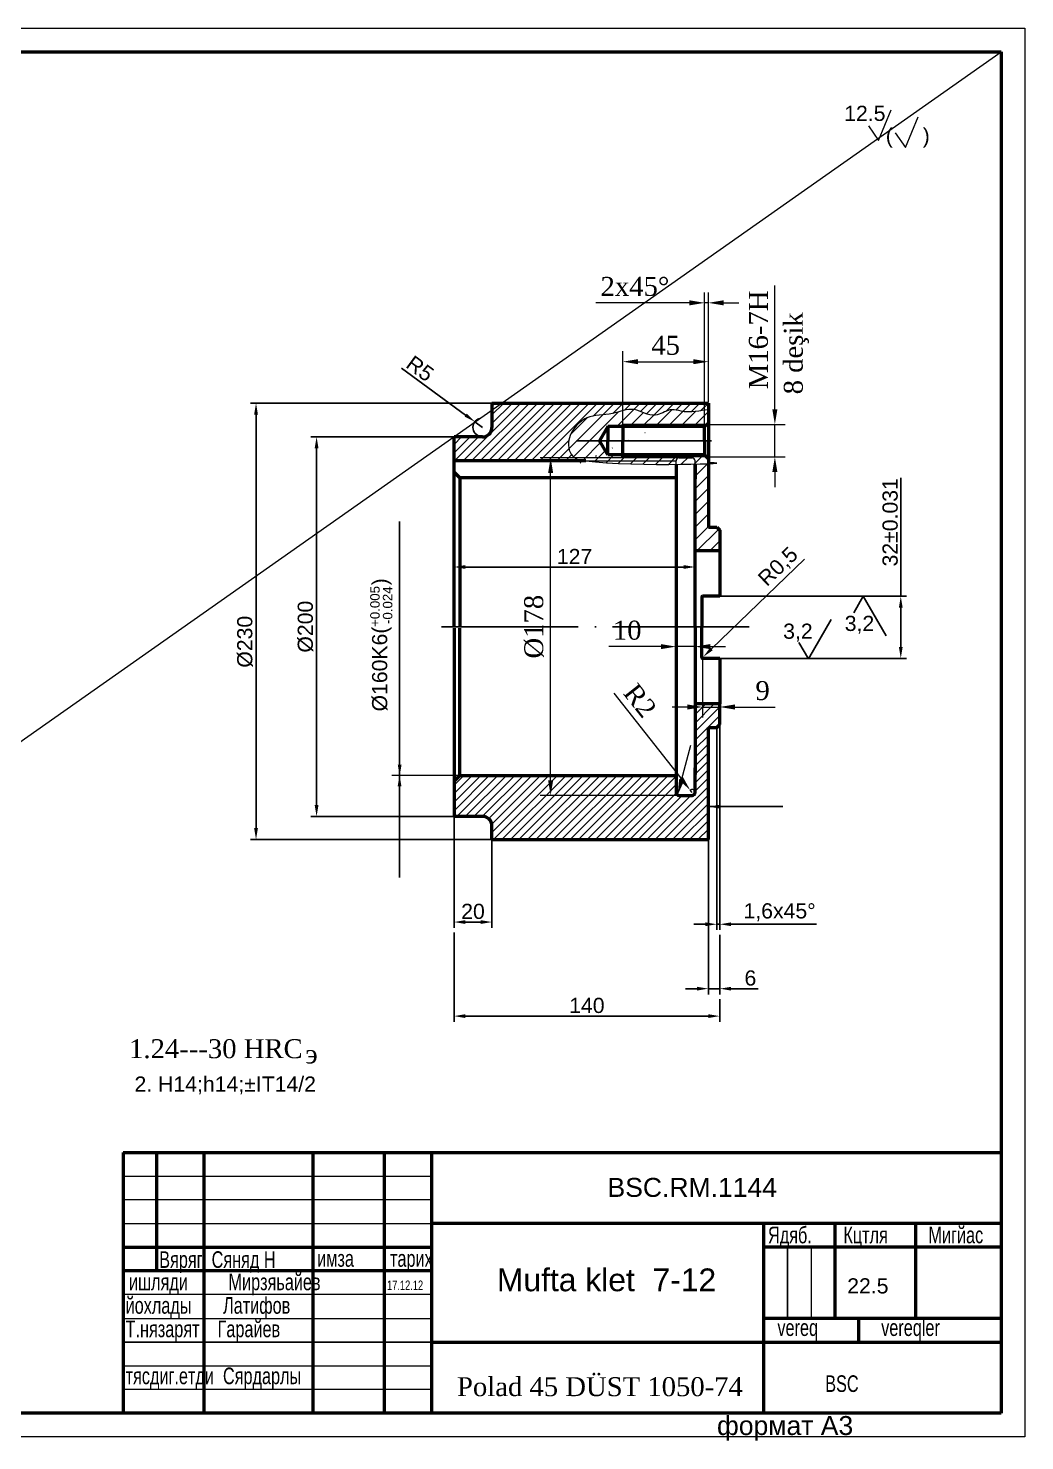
# Model space of a CAD drawing. Header units: millimetres. Extents: x -954 to 34898, y -2134 to 12006.
# Drawn here: x 19413 to 19938, y 8585 to 9329 of the extents above; entities that cross this region are included whole.
import ezdxf

# ---------------------------------------------------------------- set-up
doc = ezdxf.new("R2010")
doc.units = ezdxf.units.MM
doc.header["$LTSCALE"] = 3
doc.linetypes.add('ACAD_ISO04W100', pattern=[30, 24, -3, 0, -3])
doc.layers.add('Выносные эл-ты', color=7, linetype='Continuous')
for name, color, linetype, lineweight in [('Геометрия', 7, 'Continuous', 50), ('контурная', 7, 'Continuous', 50), ('осевые', 1, 'ACAD_ISO04W100', 25), ('размерные', 7, 'Continuous', 25), ('тонкая', 7, 'Continuous', 20), ('тонкий', 7, 'Continuous', 20)]:
    doc.layers.add(name, color=color, linetype=linetype, lineweight=lineweight)
doc.styles.add('s1v3.5', font='arial.ttf', dxfattribs={"width": 0.7, "height": 3.5})
doc.styles.add('s2.5v4', font='times.ttf', dxfattribs={"height": 10})
doc.styles.add('s2v4', font='arial.ttf', dxfattribs={"height": 8})
doc.styles.add('s4v4', font='arial.ttf', dxfattribs={"height": 16})
doc.styles.get("Standard").update_dxf_attribs({"font": 'arial.ttf'})
doc.dimstyles.new('s2.5v4', dxfattribs={"dimtxt": 10, "dimasz": 8, "dimexe": 5.5, "dimexo": 0.5, "dimgap": 3.5, "dimtad": 1, "dimdec": 0, "dimtxsty": 's2.5v4', "dimcen": 2.5, "dimclrd": 256, "dimclre": 1, "dimclrt": 256, "dimadec": 0, "dimazin": 0, "dimtfac": 1, "dimtdec": 0, "dimtmove": 0, "dimatfit": 3, "dimfxl": 1, "dimlwd": -1, "dimlwe": -1, "dimarcsym": 0})
doc.dimstyles.new('s2v4', dxfattribs={"dimtxt": 8, "dimasz": 6, "dimexe": 3, "dimexo": 0, "dimgap": 1.5, "dimtad": 1, "dimtxsty": 'Standard', "dimcen": 2.5, "dimadec": 0, "dimazin": 0, "dimtfac": 1, "dimtmove": 0, "dimatfit": 3, "dimfxl": 1, "dimarcsym": 0})
pattern_1 = [(45, (-3133.803899001898, -16417.81932059305), (-3.367596045400932, 3.367596045400933), [])]

# ---------------------------------------------------------------- blocks, each defined once
blk = doc.blocks.new('*D1151')
at = {"layer": 'Defpoints', "color": 0, "transparency": 16777216}
for p in [(19656.85946001772, 9131.529273210195), (19532.55624018943, 8901.529273605342), (19656.85946001772, 8901.529273605342)]:
    blk.add_point(p, dxfattribs=at)
at = {"layer": 'размерные', "color": 0, "lineweight": -2, "transparency": 16777216}
for p, q in [((19656.85946001772, 9131.529273210195), (19529.55624018943, 9131.529273210195)), ((19532.55624018943, 9125.529273210195), (19532.55624018943, 8907.529273605342)), ((19656.85946001772, 8901.529273605342), (19529.55624018943, 8901.529273605342))]:
    blk.add_line(p, q, dxfattribs=at)
at = {"layer": 'размерные', "color": 0, "transparency": 16777216}
for points in [[(19531.55624018943, 9125.529273210195), (19533.55624018943, 9125.529273210195), (19532.55624018943, 9131.529273210195)], [(19531.55624018943, 8907.529273605342), (19533.55624018943, 8907.529273605342), (19532.55624018943, 8901.529273605342)]]:
    blk.add_solid(points, dxfattribs=at)
at = {"layer": 'размерные', "color": 0, "transparency": 16777216, "insert": (19526.7479182249, 9005.756958354352), "char_height": 8, "attachment_point": 5, "rotation": 90}
blk.add_mtext('%%c230', dxfattribs=at)
blk = doc.blocks.new('*D1155')
at = {"layer": 'Defpoints', "color": 0, "transparency": 16777216}
for p in [(19776.85945982063, 9029.697670940895), (19872.24637067143, 9029.697670940895), (19776.85945982064, 8996.986845206848)]:
    blk.add_point(p, dxfattribs=at)
at = {"layer": 'размерные', "color": 0, "lineweight": -2, "transparency": 16777216}
for p, q in [((19872.24637067143, 9029.697670940895), (19872.24637067143, 9092.209949249223)), ((19776.85945982063, 9029.697670940895), (19875.24637067143, 9029.697670940895)), ((19872.24637067143, 9002.986845206848), (19872.24637067143, 9023.697670940895)), ((19776.85945982064, 8996.986845206848), (19875.24637067143, 8996.986845206848))]:
    blk.add_line(p, q, dxfattribs=at)
at = {"layer": 'размерные', "color": 0, "transparency": 16777216}
for points in [[(19871.24637067143, 9023.697670940895), (19873.24637067143, 9023.697670940895), (19872.24637067143, 9029.697670940895)], [(19871.24637067143, 9002.986845206848), (19873.24637067143, 9002.986845206848), (19872.24637067143, 8996.986845206848)]]:
    blk.add_solid(points, dxfattribs=at)
at = {"layer": 'размерные', "color": 0, "transparency": 16777216, "insert": (19866.6590582567, 9068.704492223296), "char_height": 8, "attachment_point": 5, "rotation": 90}
blk.add_mtext('32%%P0.031', dxfattribs=at)
blk = doc.blocks.new('*D1156')
at = {"layer": 'Defpoints', "color": 0, "transparency": 16777216}
for p in [(19770.8594598206, 9153.365274621021), (19770.8594598206, 9148.234345314646), (19725.8594598206, 9119.197670940892)]:
    blk.add_point(p, dxfattribs=at)
at = {"layer": 'тонкая', "color": 1, "transparency": 16777216}
for p, q in [((19725.8594598206, 9119.697670940892), (19725.8594598206, 9158.865274621021)), ((19770.8594598206, 9148.734345314646), (19770.8594598206, 9158.865274621021))]:
    blk.add_line(p, q, dxfattribs=at)
at = {"layer": 'тонкая', "transparency": 16777216}
blk.add_line((19733.8594598206, 9153.365274621021), (19762.8594598206, 9153.365274621021), dxfattribs=at)
for points in [[(19733.8594598206, 9154.698607954355), (19733.8594598206, 9152.031941287687), (19725.8594598206, 9153.365274621021)], [(19762.8594598206, 9154.698607954355), (19762.8594598206, 9152.031941287687), (19770.8594598206, 9153.365274621021)]]:
    blk.add_solid(points, dxfattribs=at)
at = {"layer": 'тонкая', "transparency": 16777216, "insert": (19748.3594598206, 9161.951792285045), "char_height": 10, "attachment_point": 5, "style": 's2.5v4'}
blk.add_mtext('45', dxfattribs=at)
blk = doc.blocks.new('*D1159')
at = {"layer": 'Defpoints', "color": 0, "transparency": 16777216}
for p in [(19769.8594598206, 9120.197670940892), (19805.89881314331, 9120.197670940892), (19769.8594598206, 9103.197670940892)]:
    blk.add_point(p, dxfattribs=at)
at = {"layer": 'тонкая', "transparency": 16777216}
for p, q in [((19805.89881314331, 9128.197670940892), (19805.89881314331, 9193.507692570307)), ((19805.89881314331, 9103.197670940892), (19805.89881314331, 9120.197670940892)), ((19805.89881314331, 9095.197670940892), (19805.89881314331, 9087.197670940892))]:
    blk.add_line(p, q, dxfattribs=at)
at = {"layer": 'тонкая', "color": 1, "transparency": 16777216}
for p, q in [((19770.3594598206, 9120.197670940892), (19811.39881314331, 9120.197670940892)), ((19770.3594598206, 9103.197670940892), (19811.39881314331, 9103.197670940892))]:
    blk.add_line(p, q, dxfattribs=at)
at = {"layer": 'тонкая', "transparency": 16777216}
for points in [[(19804.56547980998, 9128.197670940892), (19807.23214647665, 9128.197670940892), (19805.89881314331, 9120.197670940892)], [(19804.56547980998, 9095.197670940892), (19807.23214647665, 9095.197670940892), (19805.89881314331, 9103.197670940892)]]:
    blk.add_solid(points, dxfattribs=at)
at = {"layer": 'тонкая', "transparency": 16777216, "insert": (19797.29787586862, 9164.852681755601), "char_height": 10, "attachment_point": 5, "rotation": 90, "style": 's2.5v4'}
blk.add_mtext('M16-7H', dxfattribs=at)
blk = doc.blocks.new('*D1160')
at = {"layer": 'Defpoints', "color": 0, "transparency": 16777216}
for p in [(19768.8594598206, 9184.393280521734), (19770.8594598206, 9131.529275715682), (19768.8594598206, 9119.197670940888)]:
    blk.add_point(p, dxfattribs=at)
at = {"layer": 'тонкая', "color": 1, "transparency": 16777216}
for p, q in [((19768.8594598206, 9119.697670940888), (19768.8594598206, 9189.893280521734)), ((19770.8594598206, 9132.029275715682), (19770.8594598206, 9189.893280521734))]:
    blk.add_line(p, q, dxfattribs=at)
at = {"layer": 'тонкая', "transparency": 16777216}
for p, q in [((19760.8594598206, 9184.393280521734), (19711.50473739811, 9184.393280521734)), ((19770.8594598206, 9184.393280521734), (19768.8594598206, 9184.393280521734)), ((19778.8594598206, 9184.393280521734), (19786.8594598206, 9184.393280521734))]:
    blk.add_line(p, q, dxfattribs=at)
for points in [[(19760.8594598206, 9185.726613855068), (19760.8594598206, 9183.0599471884), (19768.8594598206, 9184.393280521734)], [(19778.8594598206, 9185.726613855068), (19778.8594598206, 9183.0599471884), (19770.8594598206, 9184.393280521734)]]:
    blk.add_solid(points, dxfattribs=at)
at = {"layer": 'тонкая', "transparency": 16777216, "insert": (19732.18209860935, 9192.979798185757), "char_height": 10, "attachment_point": 5, "style": 's2.5v4'}
blk.add_mtext('2x45%%D', dxfattribs=at)
blk = doc.blocks.new('*D1161')
at = {"layer": 'Defpoints', "color": 0, "transparency": 16777216}
for p in [(19564.4546273602, 9113.729273521094), (19636.85945982057, 9113.729273521094), (19636.85945982061, 8913.6660683607)]:
    blk.add_point(p, dxfattribs=at)
at = {"layer": 'размерные', "color": 0, "lineweight": -2, "transparency": 16777216}
for p, q in [((19636.85945982057, 9113.729273521094), (19561.4546273602, 9113.729273521094)), ((19564.4546273602, 8919.6660683607), (19564.4546273602, 9107.729273521094)), ((19636.85945982061, 8913.6660683607), (19561.4546273602, 8913.6660683607))]:
    blk.add_line(p, q, dxfattribs=at)
at = {"layer": 'размерные', "color": 0, "transparency": 16777216}
for points in [[(19563.4546273602, 9107.729273521094), (19565.4546273602, 9107.729273521094), (19564.4546273602, 9113.729273521094)], [(19563.4546273602, 8919.6660683607), (19565.4546273602, 8919.6660683607), (19564.4546273602, 8913.6660683607)]]:
    blk.add_solid(points, dxfattribs=at)
at = {"layer": 'размерные', "color": 0, "transparency": 16777216, "insert": (19558.64630539567, 9013.69767094089), "char_height": 8, "attachment_point": 5, "rotation": 90}
blk.add_mtext('%%C200', dxfattribs=at)
blk = doc.blocks.new('*D1162')
at = {"layer": 'Defpoints', "color": 0, "transparency": 16777216}
for p in [(19775.2594598206, 8960.486845206848), (19776.8594598206, 8962.086845206846), (19776.8594598206, 8856.850602716906)]:
    blk.add_point(p, dxfattribs=at)
at = {"layer": 'размерные', "color": 0, "lineweight": -2, "transparency": 16777216}
for p, q in [((19775.2594598206, 8960.486845206848), (19775.2594598206, 8853.850602716906)), ((19776.8594598206, 8962.086845206846), (19776.8594598206, 8853.850602716906)), ((19769.2594598206, 8856.850602716906), (19763.2594598206, 8856.850602716906)), ((19775.2594598206, 8856.850602716906), (19776.8594598206, 8856.850602716906)), ((19782.8594598206, 8856.850602716906), (19827.92494413165, 8856.850602716906))]:
    blk.add_line(p, q, dxfattribs=at)
at = {"layer": 'размерные', "color": 0, "transparency": 16777216}
for points in [[(19769.2594598206, 8857.850602716906), (19769.2594598206, 8855.850602716906), (19775.2594598206, 8856.850602716906)], [(19782.8594598206, 8857.850602716906), (19782.8594598206, 8855.850602716906), (19776.8594598206, 8856.850602716906)]]:
    blk.add_solid(points, dxfattribs=at)
at = {"layer": 'размерные', "color": 0, "transparency": 16777216, "insert": (19808.39220197613, 8863.158242553196), "char_height": 8, "attachment_point": 5}
blk.add_mtext('1,6x45%%D', dxfattribs=at)
blk = doc.blocks.new('*D1163')
at = {"layer": 'Defpoints', "color": 0, "transparency": 16777216}
for p in [(19770.8594598206, 8901.529273605338), (19776.8594598206, 8851.350602716906), (19776.8594598206, 8822.883651258046)]:
    blk.add_point(p, dxfattribs=at)
at = {"layer": 'размерные', "color": 0, "lineweight": -2, "transparency": 16777216}
for p, q in [((19770.8594598206, 8901.529273605338), (19770.8594598206, 8819.883651258046)), ((19776.8594598206, 8851.350602716906), (19776.8594598206, 8819.883651258046)), ((19764.8594598206, 8822.883651258046), (19758.8594598206, 8822.883651258046)), ((19770.8594598206, 8822.883651258046), (19776.8594598206, 8822.883651258046)), ((19782.8594598206, 8822.883651258046), (19797.141860912, 8822.883651258046))]:
    blk.add_line(p, q, dxfattribs=at)
at = {"layer": 'размерные', "color": 0, "transparency": 16777216}
for points in [[(19764.8594598206, 8823.883651258046), (19764.8594598206, 8821.883651258046), (19770.8594598206, 8822.883651258046)], [(19782.8594598206, 8823.883651258046), (19782.8594598206, 8821.883651258046), (19776.8594598206, 8822.883651258046)]]:
    blk.add_solid(points, dxfattribs=at)
at = {"layer": 'размерные', "color": 0, "transparency": 16777216, "insert": (19793.0006603663, 8828.468235159819), "char_height": 8, "attachment_point": 5}
blk.add_mtext('6', dxfattribs=at)
blk = doc.blocks.new('*D1164')
at = {"layer": 'Defpoints', "color": 0, "transparency": 16777216}
for p in [(19767.85945982059, 8996.986845206848), (19776.85945982063, 8984.986845206848), (19776.85945982063, 8971.354152754338)]:
    blk.add_point(p, dxfattribs=at)
at = {"layer": 'тонкая', "color": 1, "transparency": 16777216}
for p, q in [((19767.85945982059, 8996.486845206848), (19767.85945982059, 8965.854152754338)), ((19776.85945982063, 8984.486845206848), (19776.85945982063, 8965.854152754338))]:
    blk.add_line(p, q, dxfattribs=at)
at = {"layer": 'тонкая', "transparency": 16777216}
for p, q in [((19759.85945982059, 8971.354152754338), (19751.85945982059, 8971.354152754338)), ((19767.85945982059, 8971.354152754338), (19776.85945982063, 8971.354152754338)), ((19784.85945982063, 8971.354152754338), (19806.02384338228, 8971.354152754338))]:
    blk.add_line(p, q, dxfattribs=at)
for points in [[(19759.85945982059, 8972.687486087672), (19759.85945982059, 8970.020819421004), (19767.85945982059, 8971.354152754338)], [(19784.85945982063, 8972.687486087672), (19784.85945982063, 8970.020819421004), (19776.85945982063, 8971.354152754338)]]:
    blk.add_solid(points, dxfattribs=at)
at = {"layer": 'тонкая', "transparency": 16777216, "insert": (19799.44165160145, 8979.955090029032), "char_height": 10, "attachment_point": 5, "style": 's2.5v4'}
blk.add_mtext('9', dxfattribs=at)
blk = doc.blocks.new('*D1165')
at = {"layer": 'Defpoints', "color": 0, "transparency": 16777216}
for p in [(19636.8594598206, 8913.666068360697), (19656.85946001771, 8901.529273605338), (19656.85946001771, 8857.998198503614)]:
    blk.add_point(p, dxfattribs=at)
at = {"layer": 'размерные', "color": 0, "lineweight": -2, "transparency": 16777216}
for p, q in [((19636.8594598206, 8913.666068360697), (19636.8594598206, 8854.998198503614)), ((19656.85946001771, 8901.529273605338), (19656.85946001771, 8854.998198503614)), ((19642.8594598206, 8857.998198503614), (19650.85946001771, 8857.998198503614))]:
    blk.add_line(p, q, dxfattribs=at)
at = {"layer": 'размерные', "color": 0, "transparency": 16777216}
for points in [[(19642.8594598206, 8858.998198503614), (19642.8594598206, 8856.998198503614), (19636.8594598206, 8857.998198503614)], [(19650.85946001771, 8858.998198503614), (19650.85946001771, 8856.998198503614), (19656.85946001771, 8857.998198503614)]]:
    blk.add_solid(points, dxfattribs=at)
at = {"layer": 'размерные', "color": 0, "transparency": 16777216, "insert": (19646.85945991916, 8863.582782405387), "char_height": 8, "attachment_point": 5}
blk.add_mtext('20', dxfattribs=at)
blk = doc.blocks.new('*D1140')
at = {"layer": 'Defpoints', "color": 0, "transparency": 16777216}
for p in [(19636.8594598206, 8852.498198503614), (19776.8594598206, 8817.383651258046), (19636.8594598206, 8808.431368842721)]:
    blk.add_point(p, dxfattribs=at)
at = {"layer": 'размерные', "color": 0, "lineweight": -2, "transparency": 16777216}
for p, q in [((19636.8594598206, 8852.498198503614), (19636.8594598206, 8805.431368842721)), ((19776.8594598206, 8817.383651258046), (19776.8594598206, 8805.431368842721)), ((19770.8594598206, 8808.431368842721), (19642.8594598206, 8808.431368842721))]:
    blk.add_line(p, q, dxfattribs=at)
at = {"layer": 'размерные', "color": 0, "transparency": 16777216}
for points in [[(19642.8594598206, 8809.431368842721), (19642.8594598206, 8807.431368842721), (19636.8594598206, 8808.431368842721)], [(19770.8594598206, 8809.431368842721), (19770.8594598206, 8807.431368842721), (19776.8594598206, 8808.431368842721)]]:
    blk.add_solid(points, dxfattribs=at)
at = {"layer": 'размерные', "color": 0, "transparency": 16777216, "insert": (19706.8594598206, 8814.015952744494), "char_height": 8, "attachment_point": 5}
blk.add_mtext('140', dxfattribs=at)
blk = doc.blocks.new('*D1166')
at = {"layer": 'Defpoints', "color": 0, "transparency": 16777216}
for p in [(19647.82680745889, 9121.685235858473), (19651.85946001771, 9118.729273521096)]:
    blk.add_point(p, dxfattribs=at)
at = {"layer": 'размерные', "color": 0, "lineweight": -2, "transparency": 16777216}
for p, q in [((19609.24937819813, 9149.962759474589), (19642.98762438832, 9125.232390663314)), ((19651.85946001771, 9118.729273521096), (19647.82680745889, 9121.685235858473))]:
    blk.add_line(p, q, dxfattribs=at)
blk.add_arc((19651.85946001771, 9118.729273521096), 5.000000000014552, 109.3808572445182, 270, dxfattribs=at)
at = {"layer": 'размерные', "color": 0, "transparency": 16777216}
blk.add_solid([(19643.5788168558, 9126.038921175075), (19642.39643192085, 9124.425860151552), (19647.82680745889, 9121.685235858473)], dxfattribs=at)
at = {"layer": 'размерные', "color": 0, "transparency": 16777216, "insert": (19618.97755321115, 9149.735848076596), "char_height": 8, "attachment_point": 5, "rotation": 323.75832495226757}
blk.add_mtext('R5', dxfattribs=at)
blk = doc.blocks.new('*D1167')
at = {"layer": 'Defpoints', "color": 0, "transparency": 16777216}
for p in [(19767.8594598206, 8997.486845206848), (19768.21905299548, 8997.834253825877)]:
    blk.add_point(p, dxfattribs=at)
at = {"layer": 'размерные', "color": 0, "lineweight": -2, "transparency": 16777216}
for p, q in [((19821.43267174809, 9049.244767417815), (19772.53417109403, 9002.003157254301)), ((19767.8594598206, 8997.486845206848), (19768.21905299548, 8997.834253825877))]:
    blk.add_line(p, q, dxfattribs=at)
blk.add_arc((19767.8594598206, 8997.486845206848), 0.499999999992724, 270.0000000000001, 44.01265523535493, dxfattribs=at)
at = {"layer": 'размерные', "color": 0, "transparency": 16777216}
blk.add_solid([(19771.83935385596, 9002.722343604062), (19773.22898833211, 9001.283970904544), (19768.21905299548, 8997.834253825877)], dxfattribs=at)
at = {"layer": 'размерные', "color": 0, "transparency": 16777216, "insert": (19807.95912655858, 9044.99828579267), "char_height": 8, "attachment_point": 5, "rotation": 44.01265523550481}
blk.add_mtext('R0,5', dxfattribs=at)
blk = doc.blocks.new('*D1170')
at = {"layer": 'Defpoints', "color": 0, "transparency": 16777216}
for p in [(19636.8594598206, 9045.142992433513), (19636.8594598206, 9045.142992433513), (19763.8594598206, 9045.14299243351)]:
    blk.add_point(p, dxfattribs=at)
at = {"layer": 'размерные', "color": 0, "lineweight": -2, "transparency": 16777216}
for p, q in [((19636.8594598206, 9045.142992433513), (19636.8594598206, 9048.142992433513)), ((19763.8594598206, 9045.14299243351), (19763.8594598206, 9048.142992433513)), ((19757.8594598206, 9045.142992433513), (19642.8594598206, 9045.142992433513))]:
    blk.add_line(p, q, dxfattribs=at)
at = {"layer": 'размерные', "color": 0, "transparency": 16777216}
for points in [[(19642.8594598206, 9046.142992433513), (19642.8594598206, 9044.142992433513), (19636.8594598206, 9045.142992433513)], [(19757.8594598206, 9046.142992433513), (19757.8594598206, 9044.142992433513), (19763.8594598206, 9045.142992433513)]]:
    blk.add_solid(points, dxfattribs=at)
at = {"layer": 'размерные', "color": 0, "transparency": 16777216, "insert": (19700.3594598206, 9050.659363511277), "char_height": 8, "attachment_point": 5}
blk.add_mtext('127', dxfattribs=at)
blk = doc.blocks.new('*D1171')
at = {"layer": 'Defpoints', "color": 0, "transparency": 16777216}
for p in [(19753.8594598206, 9003.189392795466), (19753.8594598206, 9003.189392795466), (19763.8594598206, 9003.189392795466)]:
    blk.add_point(p, dxfattribs=at)
at = {"layer": 'тонкая', "color": 1, "transparency": 16777216}
for p, q in [((19753.8594598206, 9003.689392795466), (19753.8594598206, 9008.689392795466)), ((19763.8594598206, 9003.689392795466), (19763.8594598206, 9008.689392795466))]:
    blk.add_line(p, q, dxfattribs=at)
at = {"layer": 'тонкая', "transparency": 16777216}
for p, q in [((19745.8594598206, 9003.189392795466), (19718.35044756393, 9003.189392795466)), ((19763.8594598206, 9003.189392795466), (19753.8594598206, 9003.189392795466)), ((19771.8594598206, 9003.189392795466), (19779.8594598206, 9003.189392795466))]:
    blk.add_line(p, q, dxfattribs=at)
for points in [[(19745.8594598206, 9004.5227261288), (19745.8594598206, 9001.856059462132), (19753.8594598206, 9003.189392795466)], [(19771.8594598206, 9004.5227261288), (19771.8594598206, 9001.856059462132), (19763.8594598206, 9003.189392795466)]]:
    blk.add_solid(points, dxfattribs=at)
at = {"layer": 'тонкая', "transparency": 16777216, "insert": (19728.10495369226, 9011.77591045949), "char_height": 10, "attachment_point": 5, "style": 's2.5v4'}
blk.add_mtext('10', dxfattribs=at)
blk = doc.blocks.new('*D1172')
at = {"layer": 'Defpoints', "color": 0, "transparency": 16777216}
for p in [(19761.26948434048, 8927.554630983446), (19762.25945982061, 8926.297670940892)]:
    blk.add_point(p, dxfattribs=at)
at = {"layer": 'тонкая', "transparency": 16777216}
for p, q in [((19720.99969419789, 8978.684702533232), (19756.31960693969, 8933.839431196431)), ((19762.25945982061, 8926.297670940892), (19761.26948434048, 8927.554630983446))]:
    blk.add_line(p, q, dxfattribs=at)
at = {"layer": 'тонкая', "color": 1, "transparency": 16777216}
blk.add_arc((19762.25945982061, 8926.297670940892), 1.599999999943975, 17.90493109846516, 128.223792509559, dxfattribs=at)
at = {"layer": 'тонкая', "transparency": 16777216}
blk.add_solid([(19757.36707364185, 8934.66441076323), (19755.27214023753, 8933.014451629633), (19761.26948434048, 8927.554630983446)], dxfattribs=at)
at = {"layer": 'тонкая', "transparency": 16777216, "insert": (19734.90605148449, 8974.765680774515), "char_height": 10, "attachment_point": 5, "rotation": 308.2237925094969, "style": 's2.5v4'}
blk.add_mtext('R2', dxfattribs=at)
blk = doc.blocks.new('*D1173')
at = {"layer": 'Defpoints', "color": 0, "transparency": 16777216}
for p in [(19687.77497323559, 9102.697670940892), (19756.41056388919, 9102.697670940892), (19755.4594598206, 8924.697670940892)]:
    blk.add_point(p, dxfattribs=at)
at = {"layer": 'тонкая', "color": 1, "transparency": 16777216}
for p, q in [((19755.91056388919, 9102.697670940892), (19682.27497323559, 9102.697670940892)), ((19754.9594598206, 8924.697670940892), (19682.27497323559, 8924.697670940892))]:
    blk.add_line(p, q, dxfattribs=at)
at = {"layer": 'тонкая', "transparency": 16777216}
blk.add_line((19687.77497323559, 8932.697670940892), (19687.77497323559, 9094.697670940892), dxfattribs=at)
for points in [[(19686.44163990226, 9094.697670940892), (19689.10830656892, 9094.697670940892), (19687.77497323559, 9102.697670940892)], [(19686.44163990226, 8932.697670940892), (19689.10830656892, 8932.697670940892), (19687.77497323559, 8924.697670940892)]]:
    blk.add_solid(points, dxfattribs=at)
at = {"layer": 'тонкая', "transparency": 16777216, "insert": (19679.05867907553, 9013.697670940894), "char_height": 10, "attachment_point": 5, "rotation": 90, "style": 's2.5v4'}
blk.add_mtext('%%C178', dxfattribs=at)

msp = doc.modelspace()

# ---------------------------------------------------------------- hatches: boundary and pattern name
at = {"layer": 'тонкая'}
h = msp.add_hatch(dxfattribs=at)
h.set_pattern_fill('ANSI31', color=256, style=0)
h.set_pattern_definition([(45, (-3133.803899001898, -16417.81932059305), (-2.245064030267288, 2.245064030267288), [])])
h.paths.add_polyline_path([(19770.8594598206, 8901.529273605338), (19770.8594598206, 8960.486845206851), (19775.2594598206, 8960.486845206848), (19776.8594598206, 8962.086845206846), (19776.8594598206, 8972.986845206851), (19770.8594598206, 8972.986845206851), (19763.8594598206, 8972.986845206851), (19763.8594598206, 8935.813999171853), (19763.8594598206, 8926.29767094089, -0.4142135623730951), (19762.2594598206, 8924.697670940892), (19755.4594598206, 8924.697670940892, -0.4142135623730951), (19753.8594598206, 8926.29767094089), (19753.8594598206, 8935.313999171853), (19639.8594598206, 8935.313999171849), (19636.8594598206, 8932.313999171845), (19636.8594598206, 8913.666068360693), (19651.85946001771, 8913.66606836069, -0.4142135623728745), (19656.85946001771, 8908.666068360693), (19656.85946001772, 8901.529273605338)])
edge = h.paths.add_edge_path()
edge.add_spline(control_points=[(19706.29131081146, 9101.097670940879), (19703.37743103843, 9101.495000490002), (19699.37461708363, 9102.272090223454), (19696.11245569438, 9109.86579388416), (19699.00637721201, 9118.118591816496), (19707.81338906896, 9125.713678857333), (19719.75090442409, 9124.813485804956), (19731.77801949201, 9130.421382874538), (19741.67827651789, 9122.690818840318), (19752.15497990259, 9130.16582947821), (19757.13654775497, 9125.458688216073), (19769.33217692718, 9127.904991675765), (19770.85945982059, 9128.059101328028)], knot_values=[2.861302078931018, 2.861302078931544, 2.861302078931544, 2.861302078931544, 10.29189834598644, 15.02841759754988, 25.41187650893664, 34.27433791374804, 47.99591993870578, 59.63076316229382, 71.1144963296383, 79.24734535507484, 90.89156925836768, 96.8177312365645, 96.8177312365645, 96.8177312365645, 96.8177312365645], degree=3, periodic=0)
edge.add_line((19770.8594598206, 9128.059101328028), (19770.8594598206, 9131.529275715682))
edge.add_line((19770.8594598206, 9131.529275715682), (19656.85946001771, 9131.529273826996))
edge.add_line((19656.85946001771, 9131.529273826996), (19656.85946001771, 9118.729273521094))
edge.add_arc((19651.85946001771, 9118.729273521094), 5.000000000000456, -90, 0, ccw=False)
edge.add_line((19651.85946001771, 9113.729273521094), (19636.85945982061, 9113.72927352109))
edge.add_line((19636.85945982061, 9113.72927352109), (19636.85945982061, 9101.097670940879))
edge.add_line((19636.85945982061, 9101.097670940879), (19706.29131081148, 9101.097670940875))
h = msp.add_hatch(dxfattribs=at)
h.set_pattern_fill('ANSI31', color=256, scale=1.5, style=0)
h.set_pattern_definition(pattern_1)
edge = h.paths.add_edge_path()
edge.add_spline(control_points=[(19770.85945982059, 9128.059101328028), (19769.33217692718, 9127.904991675765), (19757.13654775497, 9125.458688216073), (19752.15497990259, 9130.16582947821), (19741.67827651789, 9122.690818840318), (19731.77801949201, 9130.421382874538), (19719.75090442409, 9124.813485804956), (19707.81338906896, 9125.713678857333), (19699.00637721201, 9118.118591816496), (19696.11245569438, 9109.86579388416), (19699.37461708363, 9102.272090223454), (19718.11482625031, 9098.633943581957), (19758.48180734676, 9099.114497783863), (19770.8594598206, 9099.591758127088)], knot_values=[2.861302078931019, 2.861302078931019, 2.861302078931019, 2.861302078931019, 8.787464057127833, 20.43168796042067, 28.56453698585721, 40.0482701532017, 51.68311337678973, 65.40469540174747, 74.26715680655887, 84.65061571794564, 89.38713496950908, 96.8177312365645, 141.6141149834718, 141.6141149834718, 141.6141149834718, 141.6141149834718], degree=3, periodic=0)
edge.add_line((19770.8594598206, 9099.591758127091), (19770.8594598206, 9102.197670940892))
edge.add_line((19770.8594598206, 9102.197670940892), (19769.8594598206, 9103.197670940892))
edge.add_line((19769.8594598206, 9103.197670940892), (19725.8594598206, 9103.197670940892))
edge.add_line((19725.8594598206, 9103.197670940892), (19725.8594598206, 9104.197670940895))
edge.add_line((19725.8594598206, 9104.197670940895), (19717.8594598206, 9104.197670940895))
edge.add_line((19717.8594598206, 9104.197670940895), (19713.52933280167, 9111.697670940892))
edge.add_line((19713.52933280167, 9111.697670940892), (19717.8594598206, 9119.197670940888))
edge.add_line((19717.8594598206, 9119.197670940888), (19725.8594598206, 9119.197670940888))
edge.add_line((19725.8594598206, 9119.197670940888), (19725.8594598206, 9120.197670940892))
edge.add_line((19725.8594598206, 9120.197670940892), (19769.8594598206, 9120.197670940892))
edge.add_line((19769.8594598206, 9120.197670940892), (19770.8594598206, 9121.197670940892))
edge.add_line((19770.8594598206, 9121.197670940892), (19770.8594598206, 9128.059101328028))
h = msp.add_hatch(dxfattribs=at)
h.set_pattern_fill('ANSI31', color=256, scale=1.5, style=0)
h.set_pattern_definition(pattern_1)
edge = h.paths.add_edge_path()
edge.add_spline(control_points=[(19770.8594598206, 9099.591758127091), (19768.98895155039, 9099.519634643184), (19766.61040450518, 9099.448997335538), (19763.8594598206, 9099.389310859166)], knot_values=[134.8444947787317, 134.8444947787317, 134.8444947787317, 134.8444947787317, 141.6141149834718, 141.6141149834718, 141.6141149834718, 141.6141149834718], degree=3, periodic=0)
edge.add_line((19763.8594598206, 9099.389310859166), (19763.8594598206, 9053.697670940888))
edge.add_line((19763.8594598206, 9053.697670940888), (19776.85945982061, 9053.697670940885))
edge.add_line((19776.85945982061, 9053.697670940885), (19776.8594598206, 9064.59767094089))
edge.add_line((19776.8594598206, 9064.59767094089), (19775.2594598206, 9066.197670940888))
edge.add_line((19775.2594598206, 9066.197670940888), (19770.8594598206, 9066.197670940888))
edge.add_line((19770.8594598206, 9066.197670940888), (19770.8594598206, 9099.591758127091))

# ---------------------------------------------------------------- linework, layer by layer
at = {"layer": 'Выносные эл-ты'}
for p, q in [((19852.49275146365, 9029.697670940892), (19847.49275146365, 9021.037416903047)), ((19852.49275146365, 9029.697670940892), (19864.49275146365, 9008.913061250067)), ((19823.55495298646, 8996.66159996944), (19835.55495298646, 9017.446209660266)), ((19823.55495298646, 8996.66159996944), (19818.55495298646, 9005.321854007285))]:
    msp.add_line(p, q, dxfattribs=at)
at = {"layer": 'Геометрия'}
for p, q in [((19656.85946001771, 9131.529273826996), (19770.8594598206, 9131.529275715682)), ((19656.85946001771, 9131.529273521093), (19656.85946001771, 9118.729273521094)), ((19770.8594598206, 9131.529275715682), (19770.8594598206, 9066.197670940888)), ((19636.8594598206, 9013.697670940892), (19636.85945982061, 9113.729273521094)), ((19651.85946001771, 9113.729273521094), (19636.8594598206, 9113.72927352109)), ((19706.29131081146, 9101.097670940875), (19636.8594598206, 9101.097670940879)), ((19753.8594598206, 9099.24650309197), (19753.8594598206, 8926.29767094089)), ((19763.8594598206, 9013.697670940885), (19763.8594598206, 9099.389310859158)), ((19763.8594598206, 9099.389310859158), (19763.8594598206, 9091.581342709931)), ((19639.8594598206, 9092.081342709935), (19636.8594598206, 9095.081342709935)), ((19639.8594598206, 9092.081342709938), (19639.8594598206, 9013.697670940881)), ((19753.8594598206, 9092.081342709935), (19639.8594598206, 9092.081342709935)), ((19770.8594598206, 9066.197670940888), (19775.2594598206, 9066.197670940888)), ((19775.2594598206, 9066.197670940888), (19776.8594598206, 9064.59767094089)), ((19776.8594598206, 9064.59767094089), (19776.85945982062, 9029.697670940888)), ((19776.85945982061, 9053.697670940885), (19763.8594598206, 9053.697670940888)), ((19767.35945982059, 9029.197670940892), (19767.3594598206, 9013.697670940888)), ((19776.85945982062, 9029.697670940892), (19767.85945982059, 9029.697670940892)), ((19636.8594598206, 9012.986845206848), (19636.8594598206, 8913.666068360697)), ((19639.8594598206, 8935.313999171853), (19639.8594598206, 9012.986845206859)), ((19763.8594598206, 9013.697670940885), (19763.8594598206, 8935.813999171853)), ((19767.35945982059, 8997.486845206848), (19767.3594598206, 9013.697670940892)), ((19776.85945982063, 8996.986845206844), (19767.85945982059, 8996.986845206848)), ((19776.85945982063, 8996.986845206844), (19776.85945982063, 8972.986845206851)), ((19770.8594598206, 8972.986845206851), (19763.8594598206, 8972.986845206851)), ((19776.8594598206, 8972.986845206851), (19770.8594598206, 8972.986845206851)), ((19776.8594598206, 8962.086845206846), (19776.8594598206, 8972.986845206848)), ((19770.8594598206, 8901.529273605338), (19770.8594598206, 8960.486845206851)), ((19770.8594598206, 8960.486845206851), (19775.2594598206, 8960.486845206848)), ((19775.2594598206, 8960.486845206848), (19776.8594598206, 8962.086845206846)), ((19639.8594598206, 8935.313999171849), (19636.8594598206, 8932.313999171849)), ((19639.8594598206, 8935.313999171849), (19753.8594598206, 8935.313999171853)), ((19763.8594598206, 8926.29767094089), (19763.8594598206, 8939.313999171853)), ((19755.4594598206, 8924.697670940892), (19762.2594598206, 8924.697670940892)), ((19651.85946001771, 8913.66606836069), (19636.8594598206, 8913.666068360693)), ((19656.85946001772, 8901.529273605338), (19656.85946001771, 8908.66606836069)), ((19656.85946001771, 8901.529273605338), (19770.8594598206, 8901.529273605338))]:
    msp.add_line(p, q, dxfattribs=at)
for centre, radius, start, end in [((19651.85946001771, 9118.729273521094), 5, 270, 0), ((19767.85945982059, 9029.197670940892), 0.5, 90, 180), ((19767.85945982059, 8997.486845206848), 0.5, 180, 270), ((19755.4594598206, 8926.29767094089), 1.6, 180, 270), ((19762.2594598206, 8926.29767094089), 1.6, 270, 0), ((19651.85946001771, 8908.66606836069), 5, 0, 90)]:
    msp.add_arc(centre, radius, start, end, dxfattribs=at)
at = {"layer": 'контурная'}
for p, q in [((18937.54883005781, 9316.618343653565), (19925.04883005781, 9316.618343653565)), ((19925.04883005781, 9316.618343653565), (19925.04883005781, 8599.118343653565)), ((19768.8594598206, 9119.197670940892), (19770.8594598206, 9121.197670940892)), ((19717.8594598206, 9119.197670940888), (19713.52933280168, 9111.697670940895)), ((19768.8594598206, 9119.197670940888), (19717.8594598206, 9119.197670940888)), ((19717.8594598206, 9119.197670940892), (19717.8594598206, 9111.697670940892)), ((19725.8594598206, 9120.197670940892), (19725.8594598206, 9111.697670940892)), ((19768.8594598206, 9111.697670940892), (19768.8594598206, 9119.197670940888)), ((19717.8594598206, 9104.197670940895), (19713.52933280168, 9111.697670940888)), ((19717.8594598206, 9104.197670940892), (19717.8594598206, 9111.697670940892)), ((19725.8594598206, 9103.197670940892), (19725.8594598206, 9111.697670940892)), ((19768.8594598206, 9111.697670940892), (19768.8594598206, 9104.197670940895)), ((19768.8594598206, 9104.197670940895), (19717.8594598206, 9104.197670940895)), ((19768.8594598206, 9104.197670940892), (19770.8594598206, 9102.197670940892)), ((19462.54883005781, 8736.618343653565), (19462.54883005781, 8599.118343653565)), ((19480.04883005781, 8736.618343653565), (19480.04883005781, 8674.118343653565)), ((19505.04883005781, 8736.618343653565), (19505.04883005781, 8599.118343653565)), ((19562.54883005781, 8736.618343653565), (19562.54883005781, 8599.118343653565)), ((19462.54883005781, 8686.618343653565), (19625.04883005781, 8686.618343653565)), ((19625.04883005781, 8686.618343653565), (19625.04883005781, 8674.118343653565)), ((19625.04883005781, 8674.118343653565), (19462.54883005781, 8674.118343653565)), ((19850.04883005781, 8649.118343653565), (19850.04883005781, 8642.868343653565)), ((19850.04883005781, 8642.868343653565), (19850.04883005781, 8636.618343653565)), ((19925.04883005781, 8599.118343653565), (18937.54883005781, 8599.118343653565))]:
    msp.add_line(p, q, dxfattribs=at)
for points in [[(19462.54883005781, 8736.618343653565), (19925.04883005781, 8736.618343653565), (19925.04883005781, 8699.118343653565), (19625.04883005781, 8699.118343653565)], [(19600.04883005781, 8736.618343653565), (19600.04883005781, 8599.118343653565)], [(19625.04883005781, 8736.618343653565), (19625.04883005781, 8599.118343653565)], [(19800.04883005781, 8599.118343653565), (19800.04883005781, 8699.118343653565)], [(19837.54883005781, 8699.118343653565), (19837.54883005781, 8649.118343653565)], [(19880.04883005781, 8699.118343653565), (19880.04883005781, 8649.118343653565)], [(19925.04883005781, 8686.618343653565), (19800.04883005781, 8686.618343653565)], [(19925.04883005781, 8649.118343653565), (19800.04883005781, 8649.118343653565)], [(19625.04883005781, 8636.618343653565), (19925.04883005781, 8636.618343653565)]]:
    msp.add_lwpolyline(points, dxfattribs=at)
at = {"layer": 'осевые'}
for p, q in [((19772.59459572566, 9111.697670940892), (19701.36067304495, 9111.697670940892)), ((19792.3594598206, 9013.697670940892), (19624.83653228363, 9013.697670940892))]:
    msp.add_line(p, q, dxfattribs=at)
at = {"layer": 'тонкая'}
for p, q in [((18887.54883005781, 9329.118343653572), (19937.54883005781, 9329.118343653572)), ((19937.54883005781, 9329.118343653572), (19937.54883005781, 8586.618343653572)), ((18887.54883005781, 8586.618343653572), (19925.04883005781, 9316.618343653565)), ((19769.8594598206, 9120.197670940892), (19725.8594598206, 9120.197670940892)), ((19706.29131081146, 9101.097670940875), (19753.8594598206, 9101.097670940893)), ((19769.8594598206, 9103.197670940892), (19725.8594598206, 9103.197670940892)), ((19753.8594598206, 9099.24650309197), (19753.8594598206, 9101.097670940893)), ((19755.4594598206, 9102.697670940892), (19762.2594598206, 9102.697670940892)), ((19763.8594598206, 9099.389310859158), (19763.8594598206, 9101.097670940893)), ((19639.8594598206, 8935.313999171853), (19604.01743286199, 8935.313999171853)), ((19462.54883005781, 8736.618343653565), (19925.04883005781, 8736.618343653565)), ((19937.54883005781, 8586.618343653572), (18887.54883005781, 8586.618343653572))]:
    msp.add_line(p, q, dxfattribs=at)
for points in [[(19925.04883005781, 8599.118343653565), (19925.04883005781, 8736.618343653565), (19462.54883005781, 8736.618343653565), (19462.54883005781, 8599.118343653565), (19462.54883005781, 8736.618343653565), (19480.04883005781, 8736.618343653565), (19480.04883005781, 8674.118343653565), (19462.54883005781, 8674.118343653565), (19625.04883005781, 8674.118343653565), (19625.04883005781, 8736.618343653565), (19625.04883005781, 8599.118343653565), (19600.04883005781, 8599.118343653565), (19600.04883005781, 8736.618343653565), (19562.54883005781, 8736.618343653565), (19562.54883005781, 8599.118343653565), (19505.04883005781, 8599.118343653565), (19505.04883005781, 8736.618343653565)], [(19462.54883005781, 8736.618343653565), (19462.54883005781, 8724.118343653565), (19625.04883005781, 8724.118343653565), (19625.04883005781, 8711.618343653565), (19462.54883005781, 8711.618343653565), (19462.54883005781, 8699.118343653565), (19925.04883005781, 8699.118343653565), (19800.04883005781, 8699.118343653565), (19800.04883005781, 8599.118343653565), (19800.04883005781, 8636.618343653565), (19925.04883005781, 8636.618343653565), (19925.04883005781, 8649.118343653565), (19800.04883005781, 8649.118343653565), (19800.04883005781, 8686.618343653565), (19925.04883005781, 8686.618343653565), (19925.04883005781, 8699.118343653565), (19880.04883005781, 8699.118343653565), (19880.04883005781, 8649.118343653565), (19837.54883005781, 8649.118343653565), (19837.54883005781, 8699.118343653565), (19837.54883005781, 8686.618343653565), (19825.04883005781, 8686.618343653565), (19825.04883005781, 8649.118343653565), (19812.54883005781, 8649.118343653565), (19812.54883005781, 8686.618343653565), (19812.54883005781, 8649.118343653565), (19850.04883005781, 8649.118343653565), (19850.04883005781, 8636.618343653565)], [(19462.54883005781, 8699.118343653565), (19462.54883005781, 8686.618343653565), (19625.04883005781, 8686.618343653565), (19625.04883005781, 8661.618343653565), (19462.54883005781, 8661.618343653565), (19462.54883005781, 8649.118343653565), (19625.04883005781, 8649.118343653565), (19625.04883005781, 8636.618343653565), (19462.54883005781, 8636.618343653565), (19462.54883005781, 8624.118343653565), (19625.04883005781, 8624.118343653565), (19625.04883005781, 8611.618343653565), (19462.54883005781, 8611.618343653565), (19462.54883005781, 8636.618343653565), (19800.04883005781, 8636.618343653565)]]:
    msp.add_lwpolyline(points, dxfattribs=at)
for centre, start, end in [((19755.4594598206, 9101.097670940893), 90, 180), ((19762.2594598206, 9101.097670940893), 0, 90)]:
    msp.add_arc(centre, 1.6, start, end, dxfattribs=at)
at = {"layer": 'тонкая', "start_tangent": (0.9142223115493974, 0.4052129872860407), "end_tangent": (-1, 2.594599249501996e-11)}
msp.add_spline([(19770.8594598206, 9127.665018757434), (19762.10543471722, 9126.899140800666), (19750.50552060136, 9127.914001783676), (19742.8631423862, 9125.13240359435), (19731.77070793765, 9128.104612446936), (19720.31262412597, 9126.084243123718), (19706.7995037642, 9123.701515410376), (19700.01046445269, 9118.004835028038), (19697.32302753238, 9107.975183899318), (19699.32476706518, 9103.682439618176), (19706.29131081146, 9101.097670940875), (19770.8594598206, 9100.02593300334)], degree=3, dxfattribs=at)
at = {"layer": 'тонкий'}
for points in [[(19855.17609071457, 9277.742352358113), (19860.54411128849, 9269.971039911601), (19867.15913584179, 9286.12303906538)], [(19869.36504933722, 9274.066312754261), (19874.73306991114, 9266.29500030775), (19881.34809446444, 9282.446999461528)], [(19462.54883005781, 8599.118343653565), (19925.04883005781, 8599.118343653565)]]:
    msp.add_lwpolyline(points, dxfattribs=at)

# ---------------------------------------------------------------- texts
at = {"layer": 'размерные'}
for s, height, p in [('%%C160K6(       )', 8, (19601.66517223544, 8969.016234763658)), ('+0.005', 5, (19597.69970621384, 9013.583663032096)), ('-0.024', 5, (19604.37467183506, 9015.108146539307))]:
    msp.add_text(s, height=height, rotation=90, dxfattribs=at).set_placement(p)
for p in [(19842.70809203256, 9011.429221285565), (19810.27336222578, 9007.315534938567)]:
    msp.add_text('3,2', height=8, dxfattribs=at).set_placement(p)
at = {"layer": 'тонкая', "style": 's2.5v4'}
msp.add_text('8 deşik', height=10, rotation=90, dxfattribs=at).set_placement((19820.62338359121, 9136.167050502187))
at = {"layer": 'тонкая'}
for s, style, p in [('1.24---30 HRC', 's2.5v4', (19465.66992864173, 8786.262795039002)), ('э', 's2.5v4', (19558.54385728447, 8783.438739853198)), ('BSC.RM.1144', 's4v4', (19717.72443947135, 8713.148392993771)), ('Polad 45 DÜST 1050-74', 's2.5v4', (19638.43081415541, 8608.119578834012)), ('формат А3', 's4v4', (19775.40769874159, 8587.624201499126))]:
    msp.add_text(s, height=10, dxfattribs=dict(at, style=style)).set_placement(p)
at = {"layer": 'тонкая', "style": 's1v3.5', "width": 0.7}
for s, height, p in [('Ядяб.       Кцтля         Мигйас', 8.75, (19802.27906076519, 8688.682487555103)), ('Вяряг  Сяняд Н', 8.75, (19481.5438281063, 8675.726131052445)), ('имза        тарих', 8.75, (19564.78006026566, 8676.315544006055)), ('ишляди         Мирзяьайев', 8.75, (19465.60497614568, 8663.937882602495)), ('17.12.12', 5, (19601.56707129651, 8664.054197830934)), ('йохлады       Латифов', 8.75, (19463.8339917862, 8651.56021942856)), ('Т.нязарят    Гарайев', 8.75, (19463.8339917862, 8639.182558025)), ('vereq              vereqler', 8.75, (19807.24812489013, 8639.839163337205)), ('тясдиг.етди  Сярдарлы', 8.75, (19463.8339917862, 8614.427235217881)), ('BSC', 8.75, (19832.44317495516, 8610.338939963069))]:
    msp.add_text(s, height=height, dxfattribs=at).set_placement(p)
at = {"layer": 'тонкий', "style": 's2v4'}
for s, height, p in [('12.5', 8, (19842.43801221242, 9280.262940886998)), ('(', 8, (19864.3370569849, 9268.539401815382)), (')', 8, (19883.78116400761, 9268.539401815382)), ('2. H14;h14;%%PIT14/2', 8, (19468.52550582004, 8768.600904246618)), ('Mufta klet  7-12             ', 12, (19659.4581785366, 8663.417192037708)), ('22.5', 8, (19844.01491799278, 8662.24447519282))]:
    msp.add_text(s, height=height, dxfattribs=at).set_placement(p)

# ---------------------------------------------------------------- dimensions: what is measured, and where the dimension line sits
at = {"layer": 'размерные'}
for center, mpoint, picture, middle in [((19651.85946001771, 9118.729273521096), (19647.82680745889, 9121.685235858473), '*D1166', (19615.6856677323, 9145.244914538047)), ((19767.8594598206, 8997.486845206848), (19768.21905299548, 8997.834253825877), '*D1167', (19812.34178344838, 9040.461917323213))]:
    dim = msp.add_radius_dim(center=center, mpoint=mpoint, dimstyle='s2v4', override={"dimdec": 1}, dxfattribs=at)
    dim.commit()
    dim.dimension.update_dxf_attribs({"geometry": picture, "text_midpoint": middle, "dimtype": 164})
for base, p1, p2, text, picture, middle in [((19532.55624018943, 8901.529273605342), (19656.85946001771, 9131.529273210192), (19656.85946001772, 8901.529273605338), '%%c<>', '*D1151', (19532.55624018943, 9005.756958354352)), ((19872.24637067143, 9029.697670940895), (19776.85945982063, 8996.986845206844), (19776.85945982062, 9029.697670940892), '32%%P0.031', '*D1155', (19872.24637067143, 9068.704492223296))]:
    dim = msp.add_linear_dim(base=base, p1=p1, p2=p2, angle=90, text=text, dimstyle='s2v4', override={"dimdec": 0}, dxfattribs=at)
    dim.commit()
    dim.dimension.update_dxf_attribs({"geometry": picture, "text_midpoint": middle, "dimtype": 160})
dim = msp.add_linear_dim(base=(19564.4546273602, 9113.729273521094), p1=(19636.8594598206, 8913.666068360697), p2=(19636.85945982056, 9113.72927352109), angle=90, text='%%C<>', dimstyle='s2v4', override={"dimdec": 0}, dxfattribs=at)
dim.commit()
dim.dimension.update_dxf_attribs({"geometry": '*D1161', "text_midpoint": (19558.64630539567, 9013.69767094089)})
for base, p1, p2, picture, middle in [((19636.8594598206, 9045.142992433513), (19763.8594598206, 9045.14299243351), (19636.8594598206, 9045.142992433513), '*D1170', (19700.3594598206, 9050.659363511277)), ((19656.85946001771, 8857.998198503614), (19636.8594598206, 8913.666068360697), (19656.85946001771, 8901.529273605338), '*D1165', (19646.85945991916, 8863.582782405387)), ((19776.8594598206, 8822.883651258046), (19770.8594598206, 8901.529273605338), (19776.8594598206, 8851.350602716906), '*D1163', (19793.0006603663, 8828.468235159819)), ((19636.8594598206, 8808.431368842721), (19776.8594598206, 8817.383651258046), (19636.8594598206, 8852.498198503614), '*D1140', (19706.8594598206, 8814.015952744494))]:
    dim = msp.add_linear_dim(base=base, p1=p1, p2=p2, dimstyle='s2v4', override={"dimdec": 0}, dxfattribs=at)
    dim.commit()
    dim.dimension.update_dxf_attribs({"geometry": picture, "text_midpoint": middle})
dim = msp.add_linear_dim(base=(19776.8594598206, 8856.850602716906), p1=(19775.2594598206, 8960.486845206848), p2=(19776.8594598206, 8962.086845206846), text='<>x45%%D', dimstyle='s2v4', override={"dimdec": 1}, dxfattribs=at)
dim.commit()
dim.dimension.update_dxf_attribs({"geometry": '*D1162', "text_midpoint": (19808.39220197613, 8863.158242553196)})
at = {"layer": 'тонкая'}
dim = msp.add_linear_dim(base=(19768.8594598206, 9184.393280521734), p1=(19770.8594598206, 9131.529275715682), p2=(19768.8594598206, 9119.197670940888), text='2x45%%D', dimstyle='s2.5v4', dxfattribs=at)
dim.commit()
dim.dimension.update_dxf_attribs({"geometry": '*D1160', "text_midpoint": (19732.18209860935, 9192.979798185757)})
for base, p1, p2, text, picture, middle in [((19805.89881314331, 9120.197670940892), (19769.8594598206, 9103.197670940892), (19769.8594598206, 9120.197670940892), 'M16-7H', '*D1159', (19797.29787586862, 9164.852681755601)), ((19687.77497323559, 9102.697670940892), (19755.4594598206, 8924.697670940892), (19756.41056388919, 9102.697670940892), '%%C178', '*D1173', (19679.05867907553, 9013.697670940894))]:
    dim = msp.add_linear_dim(base=base, p1=p1, p2=p2, angle=90, text=text, dimstyle='s2.5v4', dxfattribs=at)
    dim.commit()
    dim.dimension.update_dxf_attribs({"geometry": picture, "text_midpoint": middle})
for base, p1, p2, picture, middle in [((19770.8594598206, 9153.365274621021), (19725.8594598206, 9119.197670940892), (19770.8594598206, 9148.234345314646), '*D1156', (19748.3594598206, 9161.951792285045)), ((19753.8594598206, 9003.189392795466), (19763.8594598206, 9003.189392795466), (19753.8594598206, 9003.189392795466), '*D1171', (19728.10495369226, 9011.77591045949)), ((19776.85945982063, 8971.354152754338), (19767.85945982059, 8996.986845206848), (19776.85945982063, 8984.986845206848), '*D1164', (19799.44165160145, 8979.955090029032))]:
    dim = msp.add_linear_dim(base=base, p1=p1, p2=p2, dimstyle='s2.5v4', dxfattribs=at)
    dim.commit()
    dim.dimension.update_dxf_attribs({"geometry": picture, "text_midpoint": middle})
dim = msp.add_radius_dim(center=(19762.25945982061, 8926.297670940892), mpoint=(19761.26948434048, 8927.554630983446), dimstyle='s2.5v4', dxfattribs=at)
dim.commit()
dim.dimension.update_dxf_attribs({"geometry": '*D1172', "text_midpoint": (19728.22845125819, 8969.506436036176), "dimtype": 164})

# ---------------------------------------------------------------- leaders
at = {"layer": 'размерные'}
for points in [[(19608.22516739233, 8934.963042171858), (19608.22516750966, 9069.04822124001)], [(19608.16282152819, 8935.571422553061), (19608.16282152819, 8881.569247615218)], [(19770.88252531494, 8918.842026386017), (19810.14005704955, 8918.842026386017)]]:
    msp.add_leader(points, dimstyle='s2v4', dxfattribs=at)
at = {"layer": 'тонкая'}
msp.add_leader([(19754.6456092159, 8924.824438122458), (19761.62879881979, 8951.205630562094)], dimstyle='s2.5v4', dxfattribs=at)

doc.saveas('drawing.dxf')
